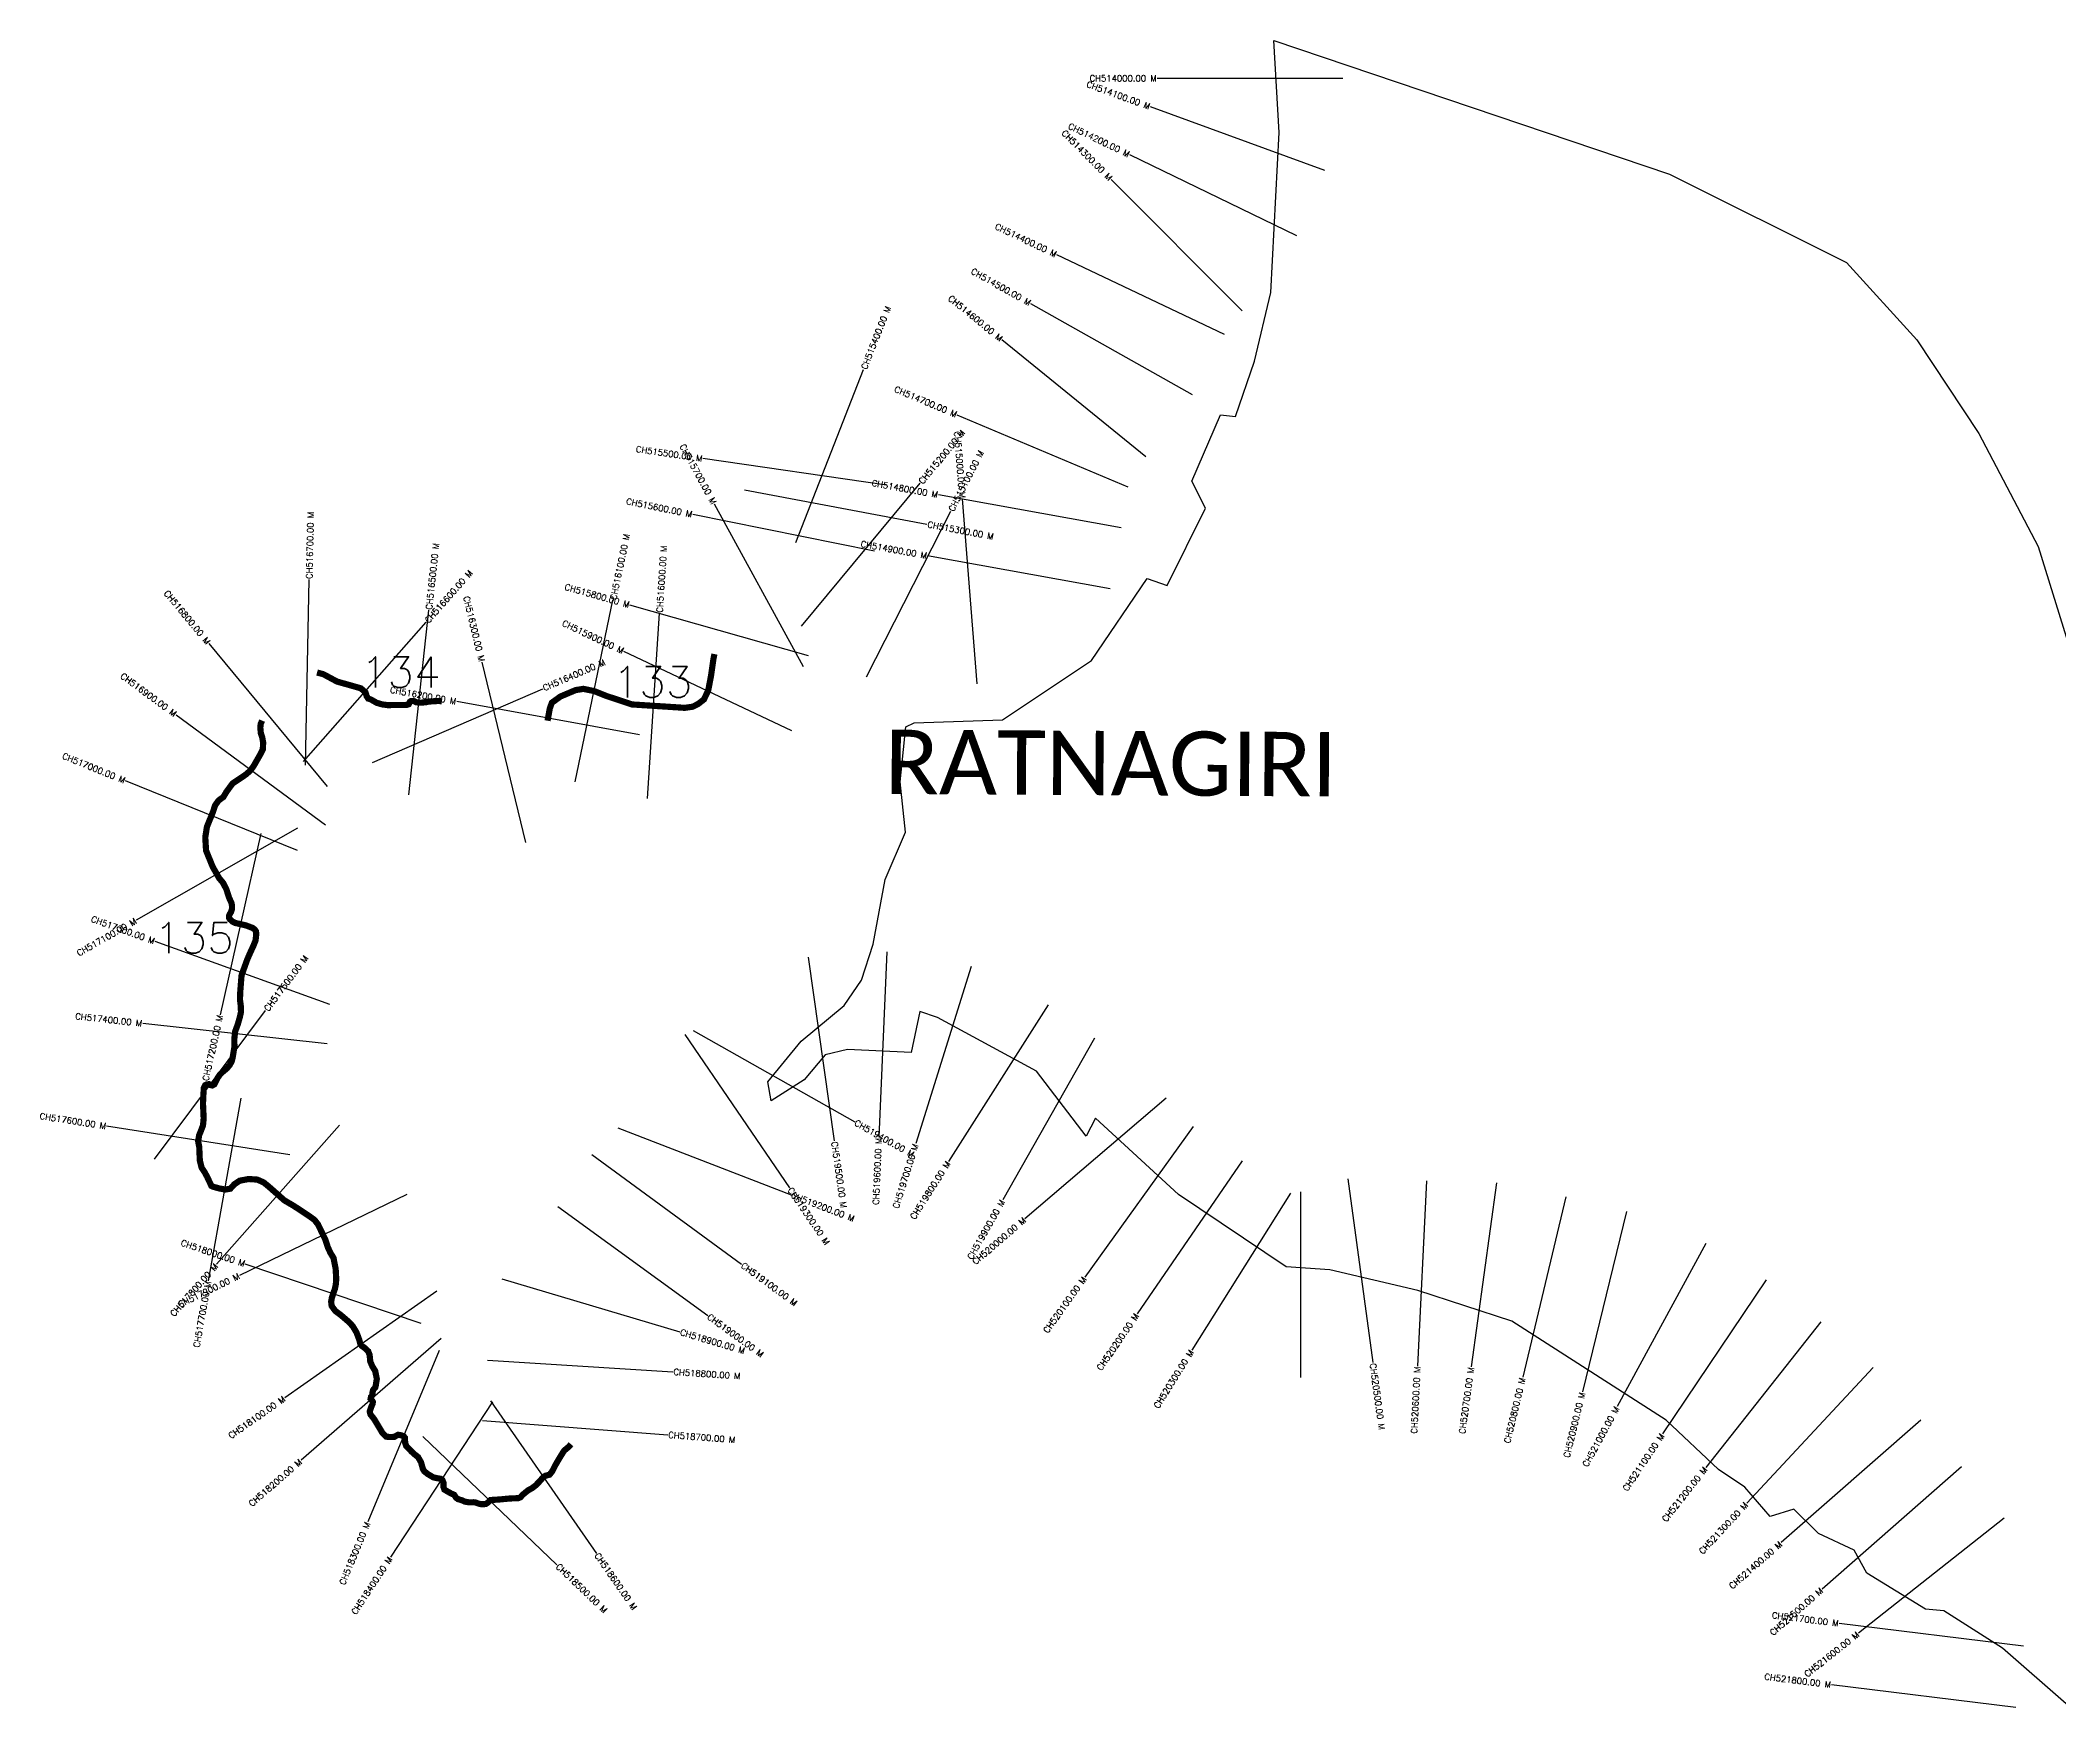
# Model space of a CAD drawing. Header units: metres. Extents: x 315415 to 321268, y 1878408 to 1881184.
# Drawn here: x 315415 to 318679, y 1878489 to 1881184 of the extents above; entities that cross this region are included whole.
import ezdxf
from ezdxf.enums import TextEntityAlignment as Align

# ---------------------------------------------------------------- set-up
doc = ezdxf.new("R2010")
doc.units = ezdxf.units.M
for name, color, linetype in [('CS', 134, 'Continuous'), ('CSMark', 6, 'Continuous'), ('UNPROTECTED', 10, 'Continuous'), ('village', 3, 'Continuous'), ('VILLAGE NAME', 250, 'Continuous')]:
    doc.layers.add(name, color=color, linetype=linetype)
doc.styles.get("Standard").update_dxf_attribs({"font": 'simplex.shx'})

msp = doc.modelspace()

# ---------------------------------------------------------------- linework, layer by layer
at = {"layer": 'CS'}
for p, q in [((317520.5, 1881123), (317220.5, 1881123)), ((317491.5, 1880974.1), (317209.6, 1881076.8)), ((317445.9, 1880868.3), (317175.9, 1880999.2)), ((317357.9, 1880747.4), (317145.9, 1880959.6)), ((317329, 1880708.9), (317058, 1880837.6)), ((317277.2, 1880611.3), (317015.9, 1880758.7)), ((317202.2, 1880511.2), (316969.4, 1880700.3)), ((316636.4, 1880372.9), (316745.7, 1880652.3)), ((317173.4, 1880462), (316897.1, 1880578.8)), ((316782.9, 1880465.2), (316486.1, 1880508.3)), ((316645.5, 1880237.4), (316837, 1880468.4)), ((316648.6, 1880171.7), (316504.6, 1880434.9)), ((316553.4, 1880457.6), (316848.2, 1880402.3)), ((317162, 1880396.2), (316866.8, 1880449.6)), ((316929.3, 1880144.4), (316905.5, 1880443.5)), ((316763.6, 1880358.8), (316469.5, 1880418)), ((316750.3, 1880155.8), (316886.5, 1880423.1)), ((317144.2, 1880297.8), (316849, 1880351.2)), ((315843.3, 1880012.9), (315849.6, 1880312.8)), ((316279.4, 1879985.7), (316340.6, 1880279.3)), ((316656.6, 1880189.4), (316368.1, 1880271.5)), ((315840.3, 1880018.7), (316038.6, 1880243.9)), ((316010.7, 1879964.8), (316042.9, 1880263.1)), ((316396.6, 1879959), (316415.9, 1880258.4)), ((315879.2, 1879978.4), (315687.6, 1880209.2)), ((316199.6, 1879887.8), (316129, 1880179.4)), ((316629.6, 1880068.3), (316358.3, 1880196.4)), ((315951.7, 1880017.1), (316227, 1880136.4)), ((316383.2, 1880061.9), (316088, 1880115.4)), ((315875.7, 1879915.8), (315634.2, 1880093.8)), ((315830.5, 1879874.8), (315552.4, 1879987.4)), ((315830.4, 1879911.1), (315570, 1879762.2)), ((315771.4, 1879902), (315705.7, 1879609.3)), ((315882.6, 1879625.8), (315600.4, 1879727.7)), ((316656.2, 1879702.4), (316698.4, 1879405.3)), ((316783.5, 1879711), (316770.2, 1879411.3)), ((316919.8, 1879687.3), (316830.1, 1879401)), ((317044.2, 1879625.3), (316883.1, 1879372.2)), ((315878.5, 1879562.2), (315580.3, 1879595.1)), ((315599.2, 1879375.8), (315779.1, 1879615.9)), ((316457, 1879577.5), (316625.9, 1879329.5)), ((316470.3, 1879584), (316731.3, 1879436.1)), ((317118.8, 1879571.2), (316971, 1879310.2)), ((315739.2, 1879474.6), (315686.3, 1879179.3)), ((317234.6, 1879474.5), (317006.6, 1879279.4)), ((315818.4, 1879382.7), (315522, 1879428.9)), ((315898.3, 1879430.8), (315699.9, 1879205.8)), ((316348.5, 1879426.4), (316628.4, 1879318.4)), ((317278.7, 1879428.6), (317103.4, 1879185.1)), ((316306.4, 1879383.2), (316548.6, 1879206.1)), ((317357.9, 1879373.1), (317188, 1879125.9)), ((317528.3, 1879344.2), (317568.8, 1879046.9)), ((317655.9, 1879341), (317640.9, 1879041.4)), ((317768.7, 1879337.6), (317728, 1879040.3)), ((316007.1, 1879318.5), (315737, 1879187.9)), ((316251.2, 1879299.5), (316493.9, 1879123.2)), ((317436, 1879321.1), (317276.4, 1879067.1)), ((317452, 1879322.9), (317452, 1879022.9)), ((317881.2, 1879315), (317811.2, 1879023.3)), ((317978.9, 1879291.2), (317907.8, 1878999.7)), ((318107.1, 1879239.4), (317964, 1878975.8)), ((316030.3, 1879109.9), (315746.1, 1879206.2)), ((316055.7, 1879162.3), (315810, 1878990.2)), ((316161.1, 1879182.4), (316448.7, 1879096.9)), ((318204.8, 1879180.5), (318037.4, 1878931.6)), ((318293.2, 1879112.7), (318107.3, 1878877.3)), ((316062.8, 1879085.9), (315836.5, 1878889)), ((316059.6, 1879066.4), (315944.3, 1878789.4)), ((316138, 1879051.1), (316437.4, 1879032.1)), ((318377.9, 1879039), (318173.3, 1878819.6)), ((316145.6, 1878983.5), (315981.1, 1878732.6)), ((316142.5, 1878984.9), (316313.7, 1878738.6)), ((316129.9, 1878953.4), (316429, 1878930.4)), ((318454.8, 1878953.7), (318229.2, 1878755.9)), ((316033, 1878927.4), (316250, 1878720.2)), ((318520.7, 1878878.5), (318295.2, 1878680.7)), ((318589.4, 1878795.7), (318354.1, 1878609.7)), ((318620.7, 1878588.4), (318322.9, 1878625.3)), ((318608.4, 1878489.2), (318310.6, 1878526.1))]:
    msp.add_line(p, q, dxfattribs=at)
at = {"layer": 'UNPROTECTED', "const_width": 10, "flags": 128}
for points in [[(316504.6, 1880192.4), (316502.9, 1880183.9), (316499, 1880156.8), (316494.6, 1880133.7), (316487.7, 1880119.1), (316478.6, 1880111.9), (316469.7, 1880107.3), (316456.8, 1880105.4), (316433.5, 1880106.9), (316371.3, 1880110.9), (316330.3, 1880124.5), (316310.1, 1880132.5), (316292.8, 1880136.1), (316280.3, 1880134.1), (316255.6, 1880123.7), (316241.8, 1880113.7), (316238.5, 1880104.6), (316234.8, 1880084.6)], [(316064.1, 1880115.9), (316059.1, 1880116.6), (316042.2, 1880115.5), (316038.9, 1880114.6), (316029.5, 1880113.7), (316022.5, 1880114.4), (316019.7, 1880116), (316016.6, 1880116.5), (316013.7, 1880116.2), (316012.4, 1880115.3), (316011.6, 1880113.7), (316010.4, 1880111.2), (316007.7, 1880110.3), (316003.7, 1880109.9), (315994.7, 1880110), (315986.9, 1880110.1), (315977.1, 1880109.7), (315967.2, 1880111), (315958.3, 1880113.7), (315949.1, 1880119), (315944.8, 1880120.4), (315942.5, 1880123.9), (315940.6, 1880130.2), (315933, 1880137), (315894.5, 1880147.9), (315872.3, 1880159.8), (315862.2, 1880162.5)], [(315773.4, 1880084.8), (315771.1, 1880079.5), (315770.5, 1880073.7), (315771.3, 1880064.6), (315773.6, 1880057.5), (315775.1, 1880049.2), (315774.5, 1880038.1), (315770.7, 1880030.6), (315759.6, 1880011.2), (315754, 1880003.6), (315746.5, 1879997.2), (315731.6, 1879987.1), (315725.7, 1879983.2), (315715.8, 1879969.8), (315710.8, 1879961.3), (315703, 1879955.6), (315697.4, 1879947.8), (315694.1, 1879937.6), (315684.2, 1879913.1), (315681.5, 1879896.1), (315682.8, 1879874.6), (315693.6, 1879848.2), (315703.8, 1879830.3), (315710.3, 1879822.4), (315715.6, 1879812.2), (315719.8, 1879799), (315723.9, 1879789.9), (315724.7, 1879785.6), (315724.8, 1879780.8), (315723.3, 1879775.7), (315721, 1879771.7), (315720, 1879769.2), (315719.9, 1879765.9), (315721.3, 1879763.7), (315725, 1879760.2), (315729.5, 1879757.8), (315735.5, 1879756.4), (315747.2, 1879753.7), (315757.9, 1879749.7), (315761.3, 1879747.2), (315763.5, 1879744), (315763.9, 1879739.3), (315762.8, 1879729.4), (315759.5, 1879721.1), (315754.5, 1879710.4), (315749.5, 1879698.9), (315740.2, 1879673.3), (315739.3, 1879662.8), (315738, 1879645.7), (315737.6, 1879633.7), (315738.9, 1879623.5), (315739.2, 1879613.7), (315737.2, 1879604.7), (315734.1, 1879594), (315729.8, 1879582.1), (315728.4, 1879569.4), (315728.7, 1879557.7), (315727.5, 1879550.8), (315725.9, 1879540.7), (315724.4, 1879534.3), (315721.2, 1879528.3), (315716.5, 1879522.6), (315709.9, 1879517.1), (315704.5, 1879511.7), (315701.6, 1879507.4), (315696.4, 1879496.9), (315692.8, 1879494.9), (315689.2, 1879495.8), (315687.6, 1879497), (315684.2, 1879496.8), (315681.4, 1879495.5), (315679.2, 1879490.9), (315678.5, 1879480.4), (315677.8, 1879466.1), (315678.9, 1879441.6), (315677.8, 1879430.2), (315674.6, 1879422), (315671.5, 1879414.3), (315670, 1879404.6), (315671.8, 1879395.2), (315672.2, 1879384.8), (315672.7, 1879373.6), (315675.7, 1879361.8), (315680.7, 1879354.3), (315684.5, 1879347.3), (315688.1, 1879339.7), (315691.3, 1879332.6), (315694.6, 1879331.1), (315704.5, 1879328.4), (315714.1, 1879326.7), (315722, 1879328.1), (315728.5, 1879335.2), (315737.1, 1879341), (315751.6, 1879343.7), (315765.5, 1879342.8), (315775.9, 1879338.2), (315784.1, 1879331.5), (315809.5, 1879309.1), (315823.7, 1879300.8), (315835, 1879293.5), (315850.1, 1879283.4), (315858.1, 1879277.6), (315863.7, 1879270.4), (315875.6, 1879245.8), (315879.5, 1879233.7), (315883.8, 1879224.4), (315888.8, 1879216.1), (315892.3, 1879198.4), (315892.8, 1879189.3), (315893.2, 1879182.5), (315892.6, 1879173.6), (315890.9, 1879165.6), (315890, 1879163.2), (315888.3, 1879158.4), (315886.2, 1879152.1), (315885, 1879145.5), (315885.8, 1879138.5), (315891.8, 1879130.4), (315901.1, 1879123.4), (315913.9, 1879112.4), (315920, 1879105.7), (315926, 1879095.6), (315929.1, 1879087.4), (315930.5, 1879083.5), (315932.2, 1879077.1), (315934.3, 1879074.1), (315939.4, 1879070.5), (315944.9, 1879065.3), (315947.2, 1879059.3), (315948.2, 1879048.8), (315951.6, 1879040.8), (315956.2, 1879033.4), (315958.8, 1879020.6), (315957.2, 1879010.5), (315956.3, 1879006.7), (315952.9, 1879002.8), (315951.8, 1878998.8), (315952.1, 1878994.8), (315949.4, 1878991.6), (315948.8, 1878988.4), (315950.8, 1878986.1), (315952.5, 1878983.4), (315951.9, 1878980), (315949.9, 1878975.5), (315947.3, 1878968), (315948.5, 1878963.1), (315954.1, 1878956.2), (315961.5, 1878944), (315967.9, 1878933.2), (315973.9, 1878927.2), (315980.6, 1878926.6), (315987.1, 1878926.9), (315993.2, 1878930.3), (315998.3, 1878929.4), (316002.4, 1878927.8), (316004.3, 1878925.4), (316004.6, 1878917.4), (316006.5, 1878911.8), (316010.1, 1878908.4), (316014.6, 1878903.5), (316019.4, 1878899), (316025.5, 1878894.2), (316030.3, 1878885.8), (316033.2, 1878875.3), (316035.3, 1878871.5), (316041.2, 1878866.8), (316050, 1878861.5), (316056.7, 1878860), (316061.7, 1878859.2), (316064.9, 1878857.1), (316066.5, 1878853), (316066.6, 1878845.7), (316068.1, 1878841.6), (316072.9, 1878838.7), (316079.3, 1878835.2), (316083.9, 1878833.2), (316085, 1878831.4), (316087, 1878828.4), (316090, 1878826.3), (316097, 1878824.1), (316101, 1878822.2), (316108.1, 1878821), (316112.3, 1878821), (316114.6, 1878821.2), (316117.9, 1878820.9), (316124, 1878818.8), (316126.9, 1878818.2), (316130.6, 1878817.9), (316135.1, 1878818.5), (316138.3, 1878820.5), (316142.2, 1878824.6), (316145.9, 1878825), (316156, 1878825.6), (316174.6, 1878827.3), (316187.5, 1878827.8), (316191.3, 1878829.3), (316194.2, 1878833), (316197.2, 1878835.4), (316203.4, 1878840.5), (316209.6, 1878843.8), (316215.6, 1878848.4), (316221.7, 1878854.7), (316227.7, 1878861.5), (316231.4, 1878864), (316238.1, 1878865.8), (316242.2, 1878870.9), (316247.2, 1878880.8), (316255.7, 1878895.2), (316261.5, 1878904.5), (316269.1, 1878910.8), (316272.7, 1878915)]]:
    msp.add_lwpolyline(points, dxfattribs=at)
at = {"layer": 'village', "color": 6}
msp.add_polyline3d([(318689.7, 1878495.3, 0), (318587.1, 1878585.1, 0), (318492.1, 1878645.8, 0), (318462.2, 1878648.6, 0), (318367.7, 1878706.4, 0), (318347.1, 1878743.5, 0), (318289.4, 1878770.4, 0), (318249.6, 1878810.1, 0), (318211.5, 1878798.1, 0), (318170.2, 1878845.5, 0), (318127.7, 1878874.1, 0), (318043.4, 1878954.1, 0), (317793.4, 1879113.9, 0), (317641.5, 1879163.7, 0), (317499.2, 1879196.8, 0), (317428.7, 1879201.6, 0), (317254.7, 1879318.6, 0), (317120.4, 1879442.1, 0), (317105.4, 1879413.2, 0), (317025.3, 1879517.8, 0), (316865, 1879604.6, 0), (316836.4, 1879614.6, 0), (316822.4, 1879548.1, 0), (316719.5, 1879553.1, 0), (316683.8, 1879544.7, 0), (316649.6, 1879503.9, 0), (316596.2, 1879470.1, 0), (316591, 1879500.8, 0), (316644.6, 1879566.3, 0), (316714.1, 1879624.4, 0), (316742.5, 1879665.2, 0), (316761.4, 1879723.3, 0), (316780.6, 1879828.1, 0), (316813.3, 1879904.3, 0), (316804.6, 1879985.9, 0), (316813.9, 1880074.8, 0), (316827.5, 1880080.9, 0), (316970.5, 1880086, 0), (317114.2, 1880181.8, 0), (317204, 1880314.3, 0), (317236.7, 1880303.3, 0), (317298.6, 1880428.2, 0), (317276.4, 1880472, 0), (317322.9, 1880578.9, 0), (317347, 1880576.4, 0), (317377.8, 1880665.9, 0), (317403.9, 1880776.8, 0), (317417.3, 1881035.6, 0), (317408.9, 1881184.4, 0), (318048.7, 1880968.1, 0), (318334.5, 1880825.1, 0), (318448.2, 1880700.4, 0), (318548.8, 1880549.1, 0), (318644.7, 1880366, 0), (318761, 1879990.7, 0)], dxfattribs=at)

# ---------------------------------------------------------------- texts
at = {"char_height": 50, "attachment_point": 1}
for s, insert in [('134', (315933, 1880188.1)), ('133', (316340.3, 1880172.3)), ('135', (315599, 1879758.6))]:
    msp.add_mtext_dynamic_manual_height_columns(s, width=70.183, gutter_width=1, heights=[0], dxfattribs=dict(at, insert=insert))
at = {"layer": 'CSMark'}
msp.add_text('CH514000.00 M', height=10, dxfattribs=at).set_placement((317219.5, 1881123), align=Align.MIDDLE_RIGHT)
for s, rotation, p in [('CH514100.00 M', 339.9977, (317208.6, 1881077.1)), ('CH514300.00 M', 314.9853, (317145.1, 1880960.3)), ('CH514200.00 M', 334.1485, (317175, 1880999.6)), ('CH514400.00 M', 334.5907, (317057.1, 1880838)), ('CH514500.00 M', 330.5795, (317015.1, 1880759.2)), ('CH514600.00 M', 320.9157, (316968.6, 1880700.9)), ('CH514700.00 M', 337.101, (316896.1, 1880579.2)), ('CH515700.00 M', 298.682, (316504.2, 1880435.7)), ('CH515000.00 M', 274.5492, (316905.5, 1880444.5)), ('CH515500.00 M', 351.7415, (316485.1, 1880508.4)), ('CH514800.00 M', 349.7474, (316865.8, 1880449.8)), ('CH515600.00 M', 348.6125, (316468.5, 1880418.2)), ('CH514900.00 M', 349.7474, (316848, 1880351.4)), ('CH515800.00 M', 344.1234, (316367.1, 1880271.8)), ('CH516800.00 M', 309.701, (315686.9, 1880210)), ('CH516300.00 M', 283.5994, (316128.8, 1880180.4)), ('CH515900.00 M', 334.7088, (316357.4, 1880196.9)), ('CH516900.00 M', 323.5928, (315633.4, 1880094.4)), ('CH516200.00 M', 349.7153, (316087, 1880115.6)), ('CH517000.00 M', 337.9682, (315551.5, 1879987.7)), ('CH517100.00 M', 29.761, (315569.1, 1879761.7)), ('CH517300.00 M', 340.1415, (315599.5, 1879728)), ('CH517400.00 M', 353.7028, (315579.3, 1879595.2)), ('CH517200.00 M', 77.3522, (315705.4, 1879608.4)), ('CH517600.00 M', 351.1375, (315521, 1879429.1)), ('CH519600.00 M', 87.4564, (316770.2, 1879410.3)), ('CH519700.00 M', 72.5985, (316829.8, 1879400)), ('CH519800.00 M', 57.5412, (316882.6, 1879371.3)), ('CH519900.00 M', 60.4661, (316970.5, 1879309.3)), ('CH520000.00 M', 40.5552, (317005.9, 1879278.8)), ('CH518000.00 M', 341.2793, (315745.2, 1879206.5)), ('CH517800.00 M', 48.598, (315699.3, 1879205)), ('CH517900.00 M', 25.7998, (315736.1, 1879187.5)), ('CH517700.00 M', 79.8597, (315686.2, 1879178.3)), ('CH520100.00 M', 54.2591, (317102.8, 1879184.3)), ('CH520200.00 M', 55.5032, (317187.4, 1879125.1)), ('CH520300.00 M', 57.8696, (317275.9, 1879066.2)), ('CH520600.00 M', 87.1468, (317640.9, 1879040.4)), ('CH520700.00 M', 82.1973, (317727.8, 1879039.3)), ('CH520800.00 M', 76.501, (317811, 1879022.3)), ('CH520900.00 M', 76.2985, (317907.6, 1878998.8)), ('CH518100.00 M', 35.0228, (315809.2, 1878989.6)), ('CH521000.00 M', 61.5002, (317963.5, 1878974.9)), ('CH521100.00 M', 56.0785, (318036.8, 1878930.7)), ('CH518200.00 M', 41.0338, (315835.7, 1878888.3)), ('CH521200.00 M', 51.6937, (318106.6, 1878876.5)), ('CH521300.00 M', 46.9886, (318172.6, 1878818.9)), ('CH518300.00 M', 67.4016, (315944, 1878788.5)), ('CH521400.00 M', 41.2462, (318228.5, 1878755.3)), ('CH518400.00 M', 56.7439, (315980.6, 1878731.8)), ('CH521500.00 M', 41.2462, (318294.4, 1878680.1)), ('CH521700.00 M', 352.94, (318321.9, 1878625.4)), ('CH521600.00 M', 38.3186, (318353.3, 1878609)), ('CH521800.00 M', 352.94, (318309.6, 1878526.2))]:
    msp.add_text(s, height=10, rotation=rotation, dxfattribs=at).set_placement(p, align=Align.MIDDLE_RIGHT)
for s, rotation, p in [('CH515400.00 M', 68.6171, (316746.1, 1880653.2)), ('CH515200.00 M', 50.3467, (316837.6, 1880469.2)), ('CH515100.00 M', 63.0002, (316887, 1880423.9)), ('CH516700.00 M', 88.7973, (315849.6, 1880313.8)), ('CH515300.00 M', 349.3713, (316849.2, 1880402.1)), ('CH516500.00 M', 83.837, (316043, 1880264.1)), ('CH516100.00 M', 78.2167, (316340.9, 1880280.3)), ('CH516000.00 M', 86.3167, (316415.9, 1880259.4)), ('CH516600.00 M', 48.636, (316039.2, 1880244.6)), ('CH516400.00 M', 23.4257, (316227.9, 1880136.8)), ('CH517500.00 M', 53.1531, (315779.7, 1879616.7)), ('CH519400.00 M', 330.463, (316732.2, 1879435.7)), ('CH519500.00 M', 278.0768, (316698.5, 1879404.3)), ('CH519300.00 M', 304.2439, (316626.4, 1879328.6)), ('CH519200.00 M', 338.8993, (316629.3, 1879318.1)), ('CH519100.00 M', 323.8194, (316549.4, 1879205.6)), ('CH518900.00 M', 343.4256, (316449.6, 1879096.6)), ('CH519000.00 M', 324.0005, (316494.7, 1879122.6)), ('CH518800.00 M', 356.3588, (316438.4, 1879032)), ('CH520500.00 M', 277.7615, (317569, 1879045.9)), ('CH518700.00 M', 355.5987, (316430, 1878930.3)), ('CH518600.00 M', 304.808, (316314.3, 1878737.8)), ('CH518500.00 M', 316.331, (316250.7, 1878719.5))]:
    msp.add_text(s, height=10, rotation=rotation, dxfattribs=at).set_placement(p, align=Align.MIDDLE_LEFT)
at = {"layer": 'VILLAGE NAME', "insert": (316780, 1880070.2), "char_height": 104.042, "attachment_point": 1, "rotation": 359.6762}
msp.add_mtext_dynamic_manual_height_columns('{\\fCalibri|b0|i0|c0|p34;RATNAGIRI}', width=108.17, gutter_width=520.2, heights=[0], dxfattribs=at)

doc.saveas('drawing.dxf')
